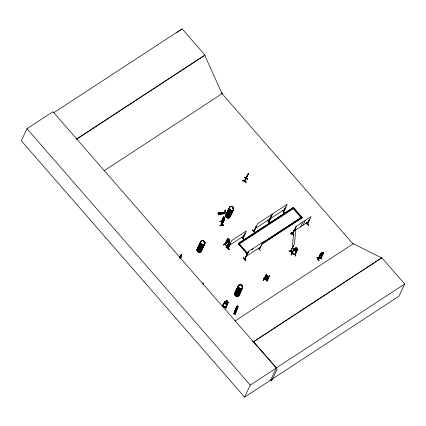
<?xml version="1.0" encoding="UTF-8"?>
<svg xmlns="http://www.w3.org/2000/svg" width="426" height="426" viewBox="0 0 426 426"><rect width="100%" height="100%" fill="white"/><g stroke="black" fill="none" stroke-linecap="round" stroke-linejoin="round"><path stroke-width="0.64" d="M180.901 257.027C180.603 257.187 181.146 256.985 180.683 257.182L179.335 257.309M180.651 257.032L180.816 257.022M179.298 257.15L180.619 257.192L180.789 256.835M180.848 258.055L180.8 257.719M224.758 213.213L224.843 212.526L224.678 212.878L218.139 213.16L218.378 214.209L224.821 213.761L224.672 212.334L223.959 212.633M218.171 213.234L218.091 212.957L224.672 212.334M224.475 212.702L224.731 212.84M224.816 213.666L218.341 214.033L224.827 213.628L224.901 213.335L218.293 213.825L218.373 214.198M180.48 257.027L180.768 257.144M179.277 257.08L180.773 256.985M180.257 256.937L180.954 255.041M181.391 256.063L181.694 254.977M181.465 255.888L181.465 255.478M221.195 221.76L221.829 225.125L221.605 224.784L221.69 225.136L224.225 219.864L221.818 225.066M221.312 222.18L221.121 221.866M223.89 219.981L224.065 220.274L223.89 219.981L221.77 224.96M224.481 212.856L224.88 212.851M218.165 213.213L224.758 212.691M225.248 211.983L224.369 213.351L224.209 212.627L224.992 210.556M225.45 211.381L225.258 211.962M225.636 210.582L225.572 209.97M225.689 210.481L225.354 211.749M224.273 219.891L223.879 216.839M292.678 251.574L289.02 251.116L289.084 250.839M293.514 234.305L290.479 233.592L293.509 234.124M290.772 250.946L293.2 246.116L290.772 251.233L290.974 250.983M292.438 233.996L292.252 234.247L294.6 229.31L292.316 234.46L295.974 226.376L294.552 243.475L290.915 251.265L290.814 250.919M292.3 233.901L292.161 234.396M290.937 251.202L291.001 250.786M292.295 233.938L292.332 234.417M293.072 246.095L293.179 246.409L293.2 246.116M292.177 234.391L294.478 229.284M292.289 248.299L293.716 231.201M292.673 251.606L289.036 250.967M222.212 306.23L222.654 304.915L222.361 306.811M222.329 306.816L222.622 304.92M222.393 306.661L224.667 301.725L224.997 301.8L222.734 306.624M224.055 302.945L224.182 303.632L226.962 304.292L227.606 303.786M224.997 301.8L224.651 301.832M224.837 301.368L225.322 301.209L228.352 302.194L225.881 307.519L222.755 306.747L222.478 306.347M225.578 307.3L225.993 307.167M225.663 307.125L225.636 307.444L227.878 302.481L228.203 302.556L225.966 307.503M226.265 305.767L225.764 309.01M227.548 301.075L227.266 301.704L227.724 302.013L227.202 303.126L226.387 303.461L225.285 303.195L224.912 302.582L225.434 301.475L226.115 301.416L226.366 300.793L227.548 301.075L226.36 300.831L226.11 301.448M226.962 304.292L224.225 303.584L224.097 302.918M227.878 302.481L228.187 302.668M180.906 255.041L181.023 254.743M224.955 244.183L227.393 246.787L224.917 244.119L227.495 238.885M225.024 243.97L225.263 244.247L225.162 243.928M225.253 244.332L227.516 239.508L227.298 239.258L227.42 239.566M229.417 241.686L229.63 241.936L229.417 241.686L227.031 246.547L227.276 246.851L229.784 241.515M227.452 246.569L227.255 246.34M223.565 225.12C212.521 225.626 231.222 224.768 219.981 225.365M236.68 308.504L236.765 308.206M236.664 306.933L236.648 306.976A0.831 0.442 20.4 0 1 237.101 306.406L237.319 305.932L237.101 306.406A0.831 0.442 20.4 0 0 236.664 306.933L236.079 308.589L236.851 308.898L237.756 307.37A0.831 0.442 20.4 0 0 237.873 306.715L238.107 306.182L237.681 305.889M235.461 311.832L235.69 311.598L235.344 311.347M318.376 259.024L318.062 259.136L320.581 254.082L320.357 254.295M318.462 258.848L318.084 258.854L318.414 259.019L320.64 254.184M320.858 257.863L321.225 257.89M320.932 257.9L321.241 257.608L320.959 258.034M320.581 254.082L318.084 259.146L321.193 257.9L323.387 252.969L320.948 258.018M220.689 213.17L220.732 213.442M221.158 213.463L220.945 213.069M223.528 221.483C222.079 222.83 223.272 216.083 222.766 219.23M291.033 251.063L290.756 251.17M201.333 243.534L201.477 243.518M201.285 243.464L201.525 243.608M203.788 241.622L204.118 242.112M204.198 242.101L203.841 241.68M204.368 241.952L204.086 242.037M204.4 241.904L204.113 242.154M229.87 209.587L230.088 209.603M230.051 209.773L230.019 209.635M232.335 207.76L232.804 207.542M232.388 207.675L232.42 208M232.958 207.813L232.724 208.026L232.569 207.606M238.768 287.747L239.146 287.838M238.789 287.838L239.077 287.651M241.521 286.006L241.622 285.761M203.388 283.588L202.989 283.072M293.525 249.838L293.599 250.579L293.487 249.828M294.733 248.188L294.222 248.267L297.726 249.348L295.213 254.647L295.34 254.301M295.49 248.417L295.777 247.794L296.943 248.15L295.777 247.794L294.414 250.792M296.666 248.747L296.943 248.15M296.342 251.42L296.991 250.909L296.342 251.42L293.61 250.541M292.183 251.835L291.363 255.014L292.172 251.835M291.97 251.867L291.171 254.945M291.315 254.988L292.103 251.91M294.387 248.709L294.062 248.608L294.387 248.709L292.098 253.491M297.199 249.7L297.545 249.695L297.226 249.593L294.909 254.535L295.367 254.343M295.756 253.049L295.117 256.186L295.9 253.097M244.609 180.832L244.567 181.199L246.201 178.276M244.806 180.789L244.615 181.156M247.037 175.986L248.587 173.281L245.946 178.755C246.579 177.216 243.443 182.253 244.78 180.768M290.873 250.776L290.777 251.175M180.933 254.876L181.641 254.391M181.673 255.041L181.641 254.583M264.237 277.539L263.369 280.59M263.412 280.622L264.216 277.544M263.966 279.078C272.842 283.04 262.927 277.592 264.205 279.302L266.543 274.371L266.223 274.253L263.896 279.174L267.347 280.457M264.562 277.709L264.679 278.444L267.368 279.381L268.726 277.353L267.661 276.762L267.997 276.128L266.846 275.702L266.559 276.33L265.93 276.314L265.409 277.422L265.76 278.114L266.836 278.508L267.635 278.247L268.151 277.14L267.672 276.724M266.223 274.253L266.543 274.371M265.813 276.053L268.502 277.012M266.846 275.702L266.585 276.362L265.819 276.08M267.209 280.036C266.932 280.883 267.017 279.685 267.48 280.17M267.911 278.913L266.953 281.911M268.013 278.982L267.379 279.44L264.69 278.412M269.339 275.404L269.621 275.627L269.339 275.404L267.075 280.367M268.758 277.39L268.476 277.022M234.209 313.728L236.196 308.344L235.86 308.264L234.108 313.722L236.265 308.424M234.119 313.728L236.068 308.041L233.895 313.637L234.268 313.786M236.068 308.041L233.959 313.632M236.542 308.067L236.393 308.371M236.75 308.509L236.909 308.158M236.792 308.626L234.817 313.999L236.792 308.626L237.197 308.791M235.211 314.148L237.229 308.504L235.2 314.154L234.918 314.005M235.056 314.09L237.138 308.467M237.873 306.715L237.889 306.672A0.831 0.442 20.4 0 1 237.756 307.37L237.756 307.37M238.081 306.278L237.58 305.873M247.533 175.326L246.175 177.887L246.276 177.525M180.944 255.238L180.209 256.942L180.443 257.661M227.026 246.563L229.321 241.75M53.82 112.698L182.12 28.856L204.981 55.098L76.515 139.291L76.68 138.94L52.968 111.713L26.95 128.711L21.3 140.777L244.625 397.144L270.643 380.146L276.399 367.856L404.7 284.014L381.84 257.773L253.433 341.838L252.245 341.242M181.955 29.208L182.12 28.856M179.958 256.953L180.667 256.638L179.916 256.91L180.198 257.996L180.848 257.932L180.922 257.639L179.474 257.81M180.842 257.964L180.667 256.638M180.198 257.996L180.294 257.783M180.922 257.639L179.511 257.954M218.788 212.941L219.055 213.985M218.384 214.076L218.091 212.947L224.694 212.42M219.225 212.909L219.491 213.958M219.88 212.867L220.146 213.911M221.115 212.782L221.382 213.831M225.482 210.007L224.987 210.428M224.624 212.883L224.79 212.531M224.917 213.421L218.293 213.831L224.901 213.335M221.2 221.69L221.68 225.104L224.017 219.976M221.307 222.223L223.512 217.068L221.094 221.935L221.408 222.042L221.355 221.706M223.714 216.669L221.179 222.228L223.384 217.074M224.257 217.276L224.278 218.117M224.145 218.607L224.449 218L224.236 216.94L223.288 218.357L223.336 220.375L223.65 220.434L224.172 219.326L224.369 217.92M219.358 221.728L222.958 221.637M242.761 180.427C253.129 185.592 235.855 176.811 246.047 182.206M244.423 177.53L247.794 179.16L244.508 177.376M246.851 176.034L244.433 181.135L244.673 180.683M247.016 175.943L244.593 181.146M246.01 178.718L248.363 173.654M247.048 176.167L248.049 174.218M248.134 173.952L248.502 173.387M202.281 283.519A0.831 0.394 56.8 0 1 202.643 283.556L202.888 283.098M203.175 284.163L203.213 284.142A0.831 0.394 56.8 0 1 203.314 284.792A0.831 0.394 56.8 0 0 203.175 284.163L203.415 283.705M223.586 244.987L226.376 243.076L223.613 244.875M224.939 244.194L227.473 238.848L227.846 238.954L229.784 241.558L227.271 246.824L224.917 244.162M225.184 244.423L227.516 239.508M228.602 238.959L228.32 239.55L227.889 239.332L227.367 240.44L227.537 241.366L228.261 242.202L228.879 242.176L229.396 241.063L229.097 240.418L229.412 239.838L228.629 238.938L229.38 239.854L229.066 240.44L229.816 241.537M228.629 238.938L228.341 239.604L227.819 239.007M226.025 247.639L228.762 245.946M226.738 246.904C234.46 254.823 221.499 241.696 229.326 249.428M228.272 247.927L230.583 243.108L228.128 248.214L231.792 240.434L246.5 230.828L242.756 238.581M228.474 247.889L228.176 248.198M248.209 252.943L247.021 253.821L238.235 243.502L293.386 207.462L302.172 217.782L261.505 244.359M241.654 237.16L244.05 239.881M238.629 244.183L293.775 208.144M239.162 243.832L247.096 252.938L239.162 243.832L293.221 208.511M242.974 238.39L242.506 238.672L244.524 234.412M242.591 238.768L245.041 233.666L244.881 233.922M245.041 233.666L242.809 238.469M254.886 232.852C247.879 224.135 259.812 238.672 252.661 229.955M256.314 226.355L253.859 231.456L254.136 231.275L256.314 226.355L253.779 231.366L254.247 231.078M243.507 257.794C244.284 260.552 248.47 262.512 243.427 257.906M222.372 306.539L224.806 301.315L225.327 301.23M245.003 258.827L244.726 259.28L247.155 254.194L244.615 259.205L245.041 258.976M244.78 259.125L248.363 251.521L263.071 241.915L259.381 249.556M247.155 254.194L244.838 259.013M227.218 301.714L227.5 301.086M267.384 220.402C268.092 219.214 270.638 222.931 269.78 223.123L267.539 220.295M267.448 220.301L269.828 223.086M268.625 221.839L268.236 221.919L268.524 221.706M268.279 221.866L268.673 221.701L268.231 221.898L270.771 216.909L268.321 222.01M268.859 221.493L271.367 216.52L268.939 221.605L269.301 221.275M259.226 249.828L261.612 244.748M260.669 250.866L258.268 248.209M234.54 312.114L235.679 312.615M234.204 313.019L235.365 313.483M282.433 210.566L284.983 213.186M285.66 207.334L285.825 207.073L283.391 212.185L285.031 208.399M283.732 211.834L283.418 212.164L287.284 204.235L272.576 213.847L268.934 221.632L269.253 221.296L268.918 221.307L269.216 221.153L269.184 221.488M283.535 211.994L285.825 207.073M238.166 243.651L293.386 207.462M269.658 275.521L267.315 280.468L267.453 280.127M293.732 235.376L291.538 232.452L293.913 235.195M292.646 233.869L295.021 229.119M293.631 232.442L292.731 233.959L293.823 231.765M295.388 228.331L296.395 226.185L311.097 216.573L307.21 224.523L307.492 224.044M292.95 233.666L293.088 233.618M300.57 226.802L302.833 221.978M303.099 225.152L305.357 220.327M294.233 248.236L291.767 253.571L294.265 248.257M306.251 222.905L308.802 225.524L306.406 222.803M292.135 253.651L292.247 253.369M307.103 224.422L309.643 219.411L307.189 224.513L307.327 224.23M307.38 224.236L309.643 219.411M295.506 251.127L296.895 248.161M297.226 249.593L294.946 254.54M308.653 225.626L306.299 222.867M244.625 397.144L250.28 385.083L276.293 368.08L76.818 139.094M316.949 257.639C318.866 258.811 320.224 263.806 316.971 257.623M317.173 257.469L318.978 260.499M323.499 252.639C321.955 253.119 323.595 251.675 321.822 252.597L321.566 253.225L320.432 253.843L317.998 259.029L321.252 257.757M321.976 252.634L322.599 252.389M322.557 252.847L322.86 252.187M320.874 258.028L323.451 253.076M322.178 254.918L323.52 252.586L320.895 253.491M323.387 252.969L320.927 257.735M322.099 259.349L320.336 256.292M277.204 368.932L271.602 380.897L270.792 379.976M253.433 341.838L381.84 257.773M404.7 284.014L398.992 296.203L270.691 380.045M253.821 231.313L254.082 230.993M259.077 249.758L259.359 249.551M283.594 211.882L283.322 212.015M246.175 177.887L247.841 174.873L247.309 175.805M242.831 180.299L246.116 182.083M247.309 175.512L247.618 174.852M180.395 257.666L181.396 256.186M235.631 311.747L235.658 311.475M248.411 173.361L247.932 174.277M246.09 178.212L245.829 178.696M220.892 213.032L220.668 213.325M241.893 286.075L241.979 286.219M247.724 179.271L244.465 177.429M255.004 232.772L252.586 230.061M270.111 222.841L267.64 220.226M291.475 232.553L293.887 235.274L291.528 232.458M322.796 254.21C322.429 254.892 319.681 256.729 319.718 255.419L319.761 255.888M226.036 307.343L222.468 306.512M228.091 248.065L228.389 247.756M242.618 238.48L242.895 238.294L242.719 238.576M244.662 259.152L245.062 258.971M259.514 249.54L259.322 249.668M307.258 224.491L307.577 224.167M235.296 311.326L235.258 311.773M235.221 311.39L235.221 311.694M239.098 287.933L238.816 287.88M241.553 285.761L241.42 286.181L241.968 286.181M236.521 308.445L236.707 308.216M222.787 306.571L225.934 307.37M230.668 243.203L230.338 243.273M256.399 226.451L256.069 226.52M271.447 216.616L271.117 216.685M242.932 238.443L242.506 238.672M268.593 221.557L268.401 221.834M247.234 254.29L246.904 254.359M244.923 258.838L244.865 259.115M259.381 249.391L259.216 249.727M321.566 253.225L320.959 253.598L320.437 254.711L320.735 254.977L322.445 253.917L322.961 252.81L322.541 252.815M76.68 138.94L204.981 55.098M104.093 170.751L222.372 93.459M227.473 238.848L227.846 238.954M223.575 244.95L226.392 243.086M228.522 243.464L226.717 241.34L226.728 240.44L226.717 241.361L228.522 243.464L229.071 243.129M229.534 245.264L244.236 235.653M255.265 228.506L269.972 218.895M270.313 218.671L285.021 209.06M248.305 252.048L246.563 253.289L248.789 251.835M251.644 249.865L253.316 248.773M262.23 242.948L301.778 217.1L262.714 242.735M261.58 244.204L302.242 217.633M202.643 283.556L202.68 283.53A0.831 0.394 56.8 0 0 202.323 283.492M246.1 256.351L260.808 246.739M295.207 230.306L308.839 221.398M234.987 321.012L353.271 243.72L381.733 257.996M176.854 32.488L181.449 29.532M291.805 253.433L295.287 254.519M220.753 213.106L221.131 213.17M221.126 213.474L220.705 213.351M232.841 208.128L232.804 207.542M241.457 285.74L241.734 285.729M321.843 252.629L322.881 252.224M318.408 258.768L320.869 257.799M253.907 231.446L257.522 223.682L272.23 214.07L268.625 221.813M232.532 207.526L232.884 207.686L232.697 207.957M203.894 241.537L204.315 241.664M180.523 256.809L179.239 256.942L180.608 256.889M179.33 257.288L180.613 257.091M179.479 257.831L180.944 257.719M224.949 210.923L225.216 210.353M218.123 213.096L224.571 212.675M218.139 213.17L224.577 212.798M295.527 248.417L294.851 248.433L294.334 249.545L294.696 250.2L295.782 250.536L296.592 250.238L297.108 249.13L296.618 248.752M219.949 225.178L223.597 225.019M232.671 208.021L232.878 207.659M232.756 208.101L232.447 207.968M291.874 253.23L292.209 253.358M290.473 233.725L293.541 234.204M236.808 308.642L237.191 308.791M222.83 306.512L225.636 307.173M295.436 248.614L296.528 248.949M294.914 249.721L296.006 250.057M292.22 253.422L294.989 254.285M295.261 254.631L291.81 253.571M264.376 279.083L267.102 280.09M236.095 308.546L236.867 308.855M283.673 211.706L283.428 212.052M242.847 180.267L246.132 182.056M221.243 221.861L221.808 224.646M243.454 257.879L245.855 260.611M226.914 246.729L229.31 249.444M226.882 246.792L229.289 249.524M353.239 243.683L352.968 243.917L221.2 92.655M293.312 207.611L302.172 217.782M238.235 243.502L247.096 253.672M253.539 341.615L276.399 367.856M26.95 128.711L250.28 385.083M297.428 249.04L297.683 249.348M320.432 253.843L319.681 255.44M317.114 257.554L318.936 260.595M204.815 55.449L222.074 93.656M225.556 210.018L225.636 210.38M224.614 212.585L224.821 213.506M224.257 212.622L224.422 213.351M224.268 213.469L223.922 212.59M232.5 211.024A2.364 1.997 25.1 0 1 229.476 213A2.364 1.997 25.1 0 1 228.73 209.422M231.946 212.755A2.338 1.976 25.1 0 1 228.655 214.033A2.338 1.976 25.1 0 1 228.166 210.689A2.327 1.97 25.1 0 0 228.661 214.028A2.327 1.97 25.1 0 0 231.941 212.75A2.338 1.976 25.1 0 1 228.677 213.99A2.338 1.976 25.1 0 1 228.208 210.593M228.187 210.636A2.338 1.976 25.1 0 0 228.655 214.033A2.338 1.976 25.1 0 0 231.92 212.808M231.973 212.675A2.327 1.97 25.1 0 1 229.252 214.193A2.327 1.97 25.1 0 1 227.569 211.355M227.835 210.913A2.327 1.97 25.1 0 1 228.23 210.566M233.155 210.231A2.364 1.997 25.1 0 1 229.822 211.53A2.364 1.997 25.1 0 1 229.353 208.09M229.342 208.192A2.327 1.97 25.1 0 0 229.806 211.584A2.332 1.97 25.1 0 0 233.091 210.306A2.327 1.97 25.1 0 1 229.806 211.584A2.332 1.97 25.1 0 1 229.337 208.192M232.532 210.955A2.364 1.997 25.1 0 1 229.8 213.037A2.364 1.997 25.1 0 1 228.363 209.704M233.187 210.167A2.364 1.997 25.1 0 1 229.854 211.461A2.364 1.997 25.1 0 1 229.385 208.021M233.187 210.082A2.327 1.97 25.1 0 1 229.907 211.36A2.327 1.97 25.1 0 1 229.444 207.973M230.722 214.821A2.364 1.997 25.1 0 1 229.087 216.994A2.364 1.997 25.1 0 1 226.302 215.423A2.364 1.997 25.1 0 1 227.457 212.979M226.414 214.432A2.338 1.976 25.1 0 0 227.149 217.968A2.338 1.976 25.1 0 0 230.136 216.014A2.327 1.97 25.1 0 1 227.154 217.958A2.327 1.97 25.1 0 1 226.419 214.432M231.882 212.872A2.327 1.97 25.1 0 1 228.602 214.15A2.327 1.97 25.1 0 1 228.139 210.763M231.345 213.49A2.364 1.997 25.1 0 1 228.325 215.465A2.364 1.997 25.1 0 1 227.575 211.887M226.648 213.447A2.327 1.97 25.1 0 0 228.064 216.722A2.327 1.97 25.1 0 0 230.754 214.677A2.332 1.97 25.1 0 1 227.777 216.626A2.332 1.97 25.1 0 1 227.042 213.096M231.27 213.57A2.327 1.97 25.1 0 1 228.299 215.513A2.327 1.97 25.1 0 1 227.564 211.988M231.377 213.421A2.364 1.997 25.1 0 1 228.357 215.396A2.364 1.997 25.1 0 1 227.606 211.818M203.857 245.041A2.364 1.997 25.1 0 1 200.838 247.011A2.364 1.997 25.1 0 1 200.092 243.432M199.57 244.604A2.338 1.976 25.1 0 0 200.311 248.14A2.327 1.97 25.1 0 0 203.266 246.233A2.338 1.976 25.1 0 1 200.311 248.14A2.327 1.97 25.1 0 1 199.56 244.652A2.338 1.976 25.1 0 0 200.263 248.236A2.338 1.976 25.1 0 0 203.25 246.287M203.335 246.691A2.327 1.97 25.1 0 1 200.055 247.969A2.327 1.97 25.1 0 1 199.592 244.577M204.485 243.709A2.364 1.997 25.1 0 1 201.754 245.786A2.332 1.97 25.1 0 1 200.305 242.554A2.327 1.97 25.1 0 0 201.727 245.834A2.332 1.97 25.1 0 0 204.416 243.789A2.327 1.97 25.1 0 1 201.727 245.834A2.364 1.997 25.1 0 1 200.316 242.458M203.894 244.971A2.364 1.997 25.1 0 1 200.87 246.947A2.364 1.997 25.1 0 1 200.124 243.368M202.046 249.444A2.327 1.97 25.1 0 1 198.766 250.722A2.327 1.97 25.1 0 1 198.303 247.336M202.116 249.375A2.364 1.997 25.1 0 1 198.782 250.674A2.364 1.997 25.1 0 1 198.314 247.229M201.557 250.483A2.327 1.97 25.1 0 1 198.276 251.761A2.327 1.97 25.1 0 1 197.813 248.374M203.207 246.356A2.327 1.97 25.1 0 1 200.236 248.299A2.327 1.97 25.1 0 1 199.501 244.774M201.551 250.52A2.338 1.976 25.1 0 1 198.532 251.936A2.338 1.976 25.1 0 1 197.398 248.747M202.707 247.501A2.364 1.997 25.1 0 1 199.975 249.583A2.364 1.997 25.1 0 1 198.537 246.255M198.926 246.004A2.327 1.97 25.1 0 0 199.661 249.524A2.332 1.97 25.1 0 0 202.638 247.581A2.327 1.97 25.1 0 1 199.661 249.524A2.332 1.97 25.1 0 1 198.921 245.999M202.148 249.306A2.364 1.997 25.1 0 1 198.814 250.605A2.364 1.997 25.1 0 1 198.346 247.16M202.739 247.437A2.364 1.997 25.1 0 1 199.719 249.407A2.364 1.997 25.1 0 1 198.969 245.829M242.186 288.343A2.364 1.997 25.1 0 1 238.858 289.643A2.364 1.997 25.1 0 1 238.384 286.203M242.048 287.955A2.327 1.97 25.1 0 1 239.077 289.898A2.332 1.97 25.1 0 1 238.336 286.368A2.327 1.97 25.1 0 0 239.077 289.898A2.332 1.97 25.1 0 0 242.053 287.955M241.531 289.137A2.364 1.997 25.1 0 1 238.512 291.112A2.364 1.997 25.1 0 1 237.761 287.534M239.753 292.934A2.364 1.997 25.1 0 1 238.118 295.101A2.364 1.997 25.1 0 1 235.338 293.535A2.364 1.997 25.1 0 1 236.489 291.091M239.194 294.648A2.327 1.97 25.1 0 1 235.913 295.926A2.338 1.976 25.1 0 1 235.434 292.561A2.327 1.97 25.1 0 0 235.913 295.926A2.338 1.976 25.1 0 0 239.188 294.68M240.882 291.054A2.327 1.97 25.1 0 1 237.601 292.332A2.327 1.97 25.1 0 1 237.138 288.945M240.381 292.209A2.364 1.997 25.1 0 1 237.048 293.509A2.364 1.997 25.1 0 1 236.574 290.063M240.413 292.14A2.364 1.997 25.1 0 1 237.08 293.439A2.364 1.997 25.1 0 1 236.606 289.994M265.318 276.08L265.829 276.048L265.318 276.08M220.482 212.787L220.711 213.916L220.482 212.787M223.9 217.787L223.384 218.895L223.559 219.896L224.076 218.788L223.9 217.787M228.277 239.779L227.756 240.887L228.485 241.723L229.007 240.615L228.277 239.779M228.73 239.236L229.108 239.971L228.73 239.236M226.025 301.613L225.508 302.721L226.611 302.982L227.133 301.874L226.025 301.613M226.547 300.969L227.255 301.134L226.547 300.969M235.866 308.584L236.925 309.255L235.866 308.584M234.721 311.63L235.882 312.093L234.721 311.63M234.923 311.087L236.084 311.55L234.923 311.087M234.337 312.657L235.498 313.121L234.337 312.657M234.002 313.563L235.163 314.026L234.002 313.563M293.312 208.346L301.171 217.601L293.312 208.346M266.506 276.527L265.984 277.635L267.059 278.034L267.576 276.927L266.506 276.527M267.022 275.904L267.619 276.357L267.022 275.904M295.953 247.98L296.565 248.395L295.953 247.98M321.476 253.395L320.959 254.503L321.928 254.12L322.445 253.012L321.476 253.395M229.454 213.048A2.327 1.97 25.1 0 0 232.426 211.104A2.332 1.97 25.1 0 1 229.454 213.053A2.332 1.97 25.1 0 1 228.714 209.523A2.327 1.97 25.1 0 0 229.454 213.048M229.412 209.198A2.327 1.97 25.1 0 0 233.326 209.906A2.327 1.97 25.1 0 0 231.616 206.557A2.338 1.976 25.1 0 0 229.401 209.203A2.338 1.976 25.1 0 0 233.331 209.917A2.338 1.976 25.1 0 0 231.616 206.557A2.327 1.97 25.1 0 0 229.412 209.198M229.358 209.31A2.327 1.97 25.1 0 0 233.272 210.023A2.327 1.97 25.1 0 0 231.563 206.674A2.327 1.97 25.1 0 0 229.358 209.31M229.38 209.246A2.338 1.976 25.1 0 0 233.31 209.959A2.338 1.976 25.1 0 0 231.595 206.599A2.338 1.976 25.1 0 0 229.38 209.246M229.843 212.931A2.327 1.97 25.1 0 0 232.532 210.881A2.332 1.97 25.1 0 1 229.843 212.931A2.332 1.97 25.1 0 1 228.427 209.645A2.327 1.97 25.1 0 0 229.843 212.931M226.914 216.355A2.327 1.97 25.1 0 0 230.562 215.934A2.332 1.97 25.1 0 1 226.909 216.36A2.332 1.97 25.1 0 1 227.431 213.085A2.327 1.97 25.1 0 0 226.914 216.355M228.128 215.157A2.327 1.97 25.1 0 0 231.409 213.879A2.332 1.97 25.1 0 1 228.128 215.157A2.332 1.97 25.1 0 1 227.665 211.765A2.327 1.97 25.1 0 0 228.128 215.157M200.54 246.926A2.327 1.97 25.1 0 0 203.82 245.648A2.332 1.97 25.1 0 1 200.54 246.931A2.332 1.97 25.1 0 1 200.076 243.534A2.327 1.97 25.1 0 0 200.54 246.926M200.774 243.209A2.327 1.97 25.1 0 0 204.688 243.917A2.327 1.97 25.1 0 0 202.978 240.573A2.327 1.97 25.1 0 0 200.774 243.209M200.715 243.326A2.327 1.97 25.1 0 0 204.634 244.034A2.327 1.97 25.1 0 0 202.925 240.685A2.327 1.97 25.1 0 0 200.715 243.326M200.742 243.257A2.338 1.976 25.1 0 0 204.677 243.97A2.338 1.976 25.1 0 0 202.957 240.61A2.338 1.976 25.1 0 0 200.742 243.257M200.918 246.84A2.327 1.97 25.1 0 0 203.894 244.897A2.332 1.97 25.1 0 1 200.918 246.84A2.332 1.97 25.1 0 1 200.183 243.31A2.327 1.97 25.1 0 0 200.918 246.84M201.269 245.371A2.327 1.97 25.1 0 0 204.549 244.093A2.332 1.97 25.1 0 1 201.269 245.376A2.332 1.97 25.1 0 1 200.806 241.979A2.327 1.97 25.1 0 0 201.269 245.371M198.798 252.085A2.338 1.976 25.1 0 0 201.498 250.03A2.327 1.97 25.1 0 1 198.798 252.08A2.338 1.976 25.1 0 1 197.376 248.795A2.327 1.97 25.1 0 0 198.798 252.08M198.867 250.499A2.327 1.97 25.1 0 0 202.148 249.221A2.332 1.97 25.1 0 1 198.867 250.504A2.332 1.97 25.1 0 1 198.404 247.107A2.327 1.97 25.1 0 0 198.867 250.499M199.767 249.301A2.327 1.97 25.1 0 0 202.739 247.357A2.332 1.97 25.1 0 1 199.762 249.306A2.332 1.97 25.1 0 1 199.027 245.775A2.327 1.97 25.1 0 0 199.767 249.301M238.741 291.331A2.327 1.97 25.1 0 0 241.425 289.286A2.332 1.97 25.1 0 1 238.736 291.336A2.332 1.97 25.1 0 1 237.319 288.051A2.327 1.97 25.1 0 0 238.741 291.331M237.932 292.342A2.332 1.97 25.1 0 0 240.908 290.394A2.327 1.97 25.1 0 1 237.926 292.348A2.327 1.97 25.1 0 1 237.191 288.828A2.332 1.97 25.1 0 0 237.932 292.342M238.411 287.374A2.327 1.97 25.1 0 0 242.325 288.088A2.332 1.97 25.1 0 0 240.615 284.733A2.332 1.97 25.1 0 0 238.406 287.38A2.332 1.97 25.1 0 0 242.33 288.088A2.327 1.97 25.1 0 0 240.615 284.738A2.327 1.97 25.1 0 0 238.411 287.374M237.969 292.268A2.327 1.97 25.1 0 0 240.94 290.324A2.338 1.976 25.1 0 1 237.948 292.305A2.338 1.976 25.1 0 1 237.213 288.769A2.327 1.97 25.1 0 0 237.969 292.268M238.358 287.491A2.327 1.97 25.1 0 0 242.272 288.2A2.327 1.97 25.1 0 0 240.562 284.85A2.327 1.97 25.1 0 0 238.358 287.491M238.379 287.422A2.338 1.976 25.1 0 0 242.314 288.136A2.338 1.976 25.1 0 0 240.599 284.776A2.338 1.976 25.1 0 0 238.379 287.422M238.56 291.006A2.327 1.97 25.1 0 0 241.531 289.062A2.332 1.97 25.1 0 1 238.555 291.006A2.332 1.97 25.1 0 1 237.82 287.481A2.327 1.97 25.1 0 0 238.56 291.006M238.651 289.376A2.327 1.97 25.1 0 0 242.186 288.258A2.332 1.97 25.1 0 1 238.651 289.376A2.332 1.97 25.1 0 1 238.938 285.915A2.327 1.97 25.1 0 0 238.651 289.376M237.255 295.197A2.327 1.97 25.1 0 0 239.646 293.083A2.332 1.97 25.1 0 1 237.255 295.202A2.332 1.97 25.1 0 1 235.274 292.289A2.327 1.97 25.1 0 0 237.255 295.197M236.435 291.267A2.327 1.97 25.1 0 0 235.546 291.847A2.332 1.97 25.1 0 1 236.43 291.262M235.882 296.006A2.332 1.97 25.1 0 0 239.167 294.723A2.327 1.97 25.1 0 1 235.882 296.001A2.332 1.97 25.1 0 1 235.418 292.609A2.327 1.97 25.1 0 0 235.882 296.001M236.781 294.797A2.327 1.97 25.1 0 0 239.753 292.859A2.332 1.97 25.1 0 1 236.776 294.803A2.332 1.97 25.1 0 1 236.041 291.272A2.327 1.97 25.1 0 0 236.781 294.797M237.298 293.69A2.327 1.97 25.1 0 0 240.307 292.279A2.332 1.97 25.1 0 1 237.298 293.695A2.332 1.97 25.1 0 1 236.164 290.516A2.327 1.97 25.1 0 0 237.298 293.69M237.133 293.333A2.327 1.97 25.1 0 0 240.413 292.055A2.332 1.97 25.1 0 1 237.128 293.338A2.332 1.97 25.1 0 1 236.664 289.941A2.327 1.97 25.1 0 0 237.133 293.333"/></g></svg>
